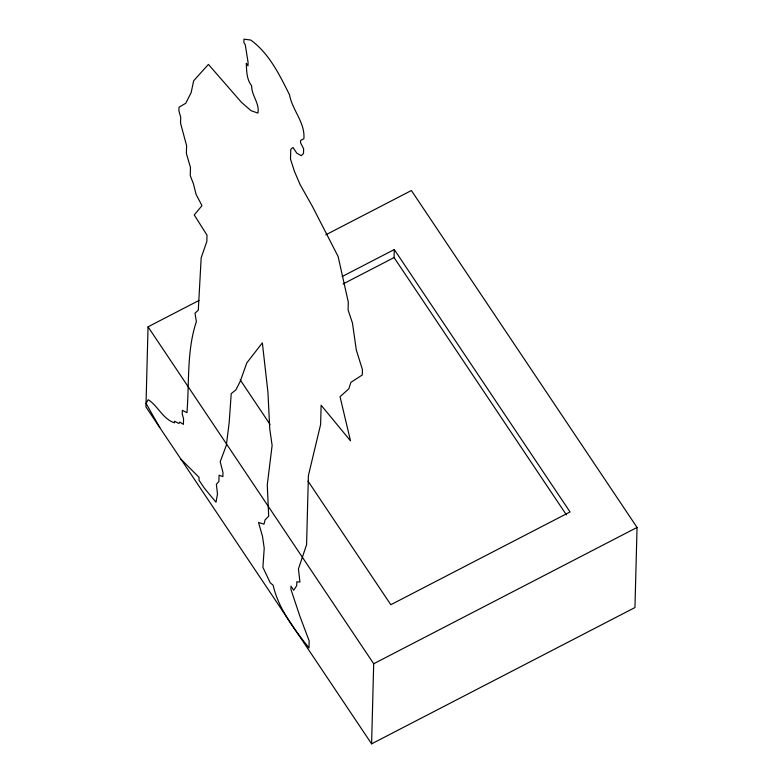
<?xml version="1.0" encoding="UTF-8"?>
<svg xmlns="http://www.w3.org/2000/svg" width="783" height="783" viewBox="0 0 783 783"><rect width="100%" height="100%" fill="white"/><g stroke="black" fill="none" stroke-linecap="round" stroke-linejoin="round"><path stroke-width="1.17" d="M198.98 300.466L148.046 326.824L145.951 406.935L371.602 743.85L634.954 607.549L637.049 527.448L411.398 190.523L325.777 234.841M371.602 743.85L373.697 663.749L148.046 326.824M566.442 514.911L394.074 257.558L394.289 249.552L342.151 276.536M343.023 283.984L394.074 257.558M373.697 663.749L637.049 527.448M180.961 459.2L199.088 477.376L199.009 480.175L204.48 488.338L216.01 502.236L217.478 494.014L216.382 484.266L218.888 481.525L219.054 475.212L222.881 476.632L222.979 472.531L220.199 461.745L226.356 445.263L229.194 422.37L231.22 393.624L235.879 389.914L240.293 381.272L246.762 362.96L262.354 342.856L267.943 392.332L269.763 429.035L272.122 445.41L267.267 484.892L268.686 516.105L265.055 519.951L263.979 524.179L258.537 522.486L262.481 536.286L264.223 548.198L262.902 567.293L270.292 582.885L273.11 585.185C278.542 609.008 294.124 629.121 308.991 647.923L309.168 640.934L299.997 616.544L290.914 589.325L291.002 586.173L293.733 590.255L296.728 585.606L296.835 581.818L299.938 582.072L298.44 568.898L306.584 544.684L308.394 475.614L320.619 424.464L321.128 405.232L350.5 440.829L340.028 396.678L348.778 388.906L350.892 382.388L362.294 374.959L362.431 369.596L356.294 349.981L352.458 323.036L348.092 309.96L348.298 302.081L338.119 256.521L312.446 206.467L300.065 184.504L294.486 171.477L290.503 159.135L290.767 149.357L292.989 147.478L296.747 153.096L301.259 155.709L303.501 153.507L303.618 148.78L300.525 142.614L300.584 140.402L303.882 138.777C305.292 122.677 292.225 110.08 289.485 94.704C279.433 74.767 269.264 53.498 250.746 40.041L243.973 39.15L243.885 42.615L245.245 44.66L248.074 62.386L247.986 65.85L246.273 63.296C246.684 70.95 246.528 79.475 251.637 85.748C251.451 95.546 259.829 103.268 257.91 113.095L251.04 110.687L241.458 102.328L208.415 64.402L193.655 80.786L191.15 92.639L185.786 103.229L179.023 107.251L178.925 111.039L180.707 117.196L180.55 123.185L186.589 145.618L186.383 153.507L190.475 167.454L190.259 175.646L193.411 183.731L196.083 194.399L201.975 205.675L194.243 214.953L207.006 235.145L206.839 241.458L201.182 257.783L198.295 310.137L195.006 313.21L196.367 321.637C186.638 350.735 189.378 382.486 186.951 412.7L182.341 410.321L182.243 414.109L183.555 418.699L183.408 424.376L179.836 422.076L178.896 423.505L174.521 421.225L174.482 422.8C162.727 419.022 158.166 406.093 148.232 399.702L146.039 403.382L159.771 427.577M394.289 249.552L570.044 511.965L390.815 604.721L308.022 481.114M240.166 379.794L270.018 424.376"/></g></svg>
